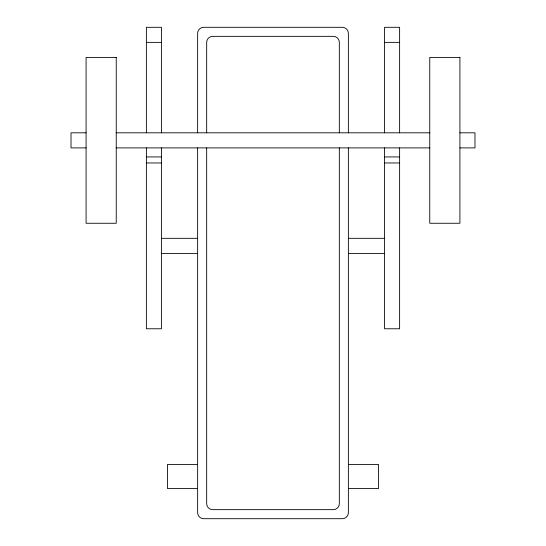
<?xml version="1.0" encoding="UTF-8"?>
<svg xmlns="http://www.w3.org/2000/svg" width="546" height="546" viewBox="0 0 546 546"><rect width="100%" height="100%" fill="white"/><g stroke="black" fill="none" stroke-linecap="round" stroke-linejoin="round"><path stroke-width="0.82" d="M146.383 42.376L161.452 42.376M384.548 42.376L399.617 42.376M86.084 132.814L71.014 132.814L71.014 147.891L86.084 147.891M116.237 132.814L429.763 132.814M459.916 132.814L474.986 132.814L474.986 147.891L459.916 147.891M116.237 147.891L429.763 147.891M146.383 156.934L161.452 156.934M384.548 156.934L399.617 156.934M146.383 162.961L161.452 162.961M384.548 162.961L399.617 162.961M161.452 238.329L197.632 238.329M348.368 238.329L384.548 238.329M161.452 253.405L197.632 253.405M348.368 253.405L384.548 253.405M197.632 464.434L167.486 464.434L167.486 488.554L197.632 488.554M348.368 464.434L378.514 464.434L378.514 488.554L348.368 488.554M399.617 132.814L399.617 27.3L384.548 27.3L384.548 132.814M399.617 147.891L399.617 328.774L384.548 328.774L384.548 147.891M348.368 132.814L348.368 33.326A6.026 6.026 0 0 0 342.342 27.3L203.658 27.3A6.026 6.026 0 0 0 197.632 33.326L197.632 132.814M348.368 147.891L348.368 512.674A6.026 6.026 0 0 1 342.342 518.7L203.658 518.7A6.026 6.026 0 0 1 197.632 512.674L197.632 147.891M339.325 132.814L339.325 42.376A6.026 6.026 0 0 0 333.292 36.343L212.708 36.343A6.026 6.026 0 0 0 206.675 42.376L206.675 132.814M339.325 147.891L339.325 503.624A6.026 6.026 0 0 1 333.292 509.657L212.708 509.657A6.026 6.026 0 0 1 206.675 503.624L206.675 147.891M161.452 132.814L161.452 27.3L146.383 27.3L146.383 132.814M161.452 147.891L161.452 328.774L146.383 328.774L146.383 147.891M116.237 57.446L86.084 57.446L86.084 223.259L116.237 223.259L116.237 57.446M459.916 57.446L429.763 57.446L429.763 223.259L459.916 223.259L459.916 57.446"/></g></svg>
